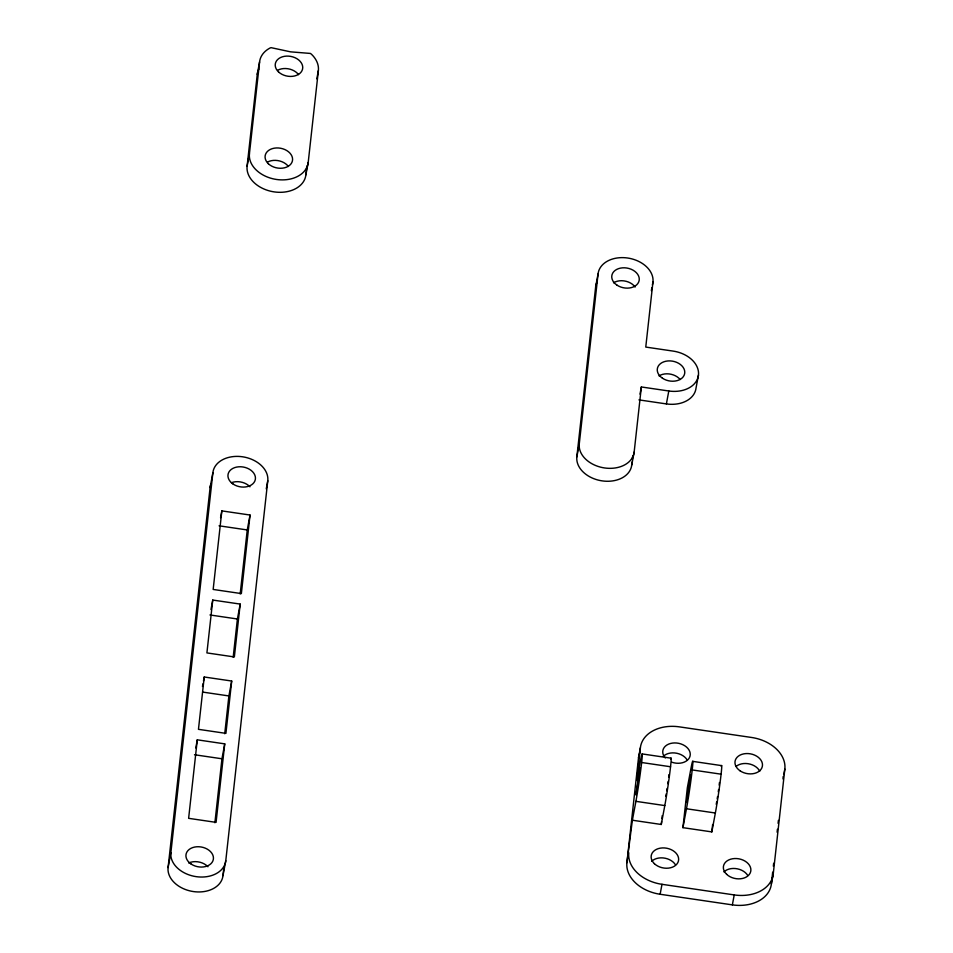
<?xml version="1.0" encoding="UTF-8"?>
<svg xmlns="http://www.w3.org/2000/svg" width="953" height="953" viewBox="0 0 953 953"><rect width="100%" height="100%" fill="white"/><g stroke="black" fill="none" stroke-linecap="round" stroke-linejoin="round"><path stroke-width="1.43" d="M668.661 777.16L668.935 774.658M168.085 867.575L210.101 487.602L212.888 472.688A27.768 20.037 10.6 0 1 242.538 456.785A27.768 20.037 10.6 0 1 267.781 480.753L225.778 860.726L222.978 875.64A27.768 20.037 10.6 0 1 193.328 891.555A27.768 20.037 10.6 0 1 168.085 867.575L170.873 852.661L212.888 472.688M247.101 166.203L257.262 74.37L259.585 61.933A29.734 21.454 10.6 0 1 269.866 48.103L271.033 47.65L290.57 51.843L310.392 53.439L311.428 54.214A29.734 21.454 10.6 0 1 318.373 70.582L308.212 162.427L305.889 174.852A29.734 21.454 10.6 0 1 274.13 191.887A29.734 21.454 10.6 0 1 247.101 166.203L249.424 153.778L259.585 61.933M221.846 510.891L213.162 589.442L241.359 593.588L250.043 515.037L221.846 510.891L220.572 517.67M197.295 739.826L188.623 818.329L216.069 822.368L224.741 743.864L197.295 739.826L195.782 747.962M204.24 676.999L198.462 729.331L225.909 733.369L231.698 681.026L204.24 676.999L203.489 681.061M212.757 600.056L206.908 652.912L234.355 656.951L240.204 604.083L212.757 600.056L210.982 609.539M214.89 822.737L221.954 758.779L224.741 743.864M224.729 733.739L228.899 695.94L231.698 681.026M233.187 657.177L237.404 618.997L240.204 604.083M240.18 593.957L247.256 529.951L250.043 515.037M222.978 875.64L223.8 868.243M305.889 174.852L306.854 166.108M698.454 375.089A27.768 20.037 10.6 0 1 668.803 390.992L641.357 386.966L634.162 452.044L631.744 464.957A27.768 20.037 10.6 0 1 602.093 480.872A27.768 20.037 10.6 0 1 576.851 456.892L595.649 286.853L598.067 273.928A27.768 20.037 10.6 0 1 627.717 258.025A27.768 20.037 10.6 0 1 652.96 281.993L645.765 347.071L673.211 351.109A27.768 20.037 10.6 0 1 698.454 375.089L696.035 388.014A27.768 20.037 10.6 0 1 666.385 403.917L638.939 399.879M576.851 456.892L579.269 443.967L598.067 273.928M631.744 464.957L632.065 462.002M632.399 459.048L632.721 456.094M626.919 862.703L638.522 757.742L640.38 747.795A36.524 26.362 10.6 0 1 679.394 726.865L751.631 737.479A36.524 26.362 10.6 0 1 784.843 769.035L773.24 873.996L771.382 883.943A36.524 26.362 10.6 0 1 732.357 904.873L660.131 894.259A36.524 26.362 10.6 0 1 626.919 862.703L632.375 820.223L635.913 801.342A27.768 1.036 -81.6 0 0 641.643 762.507A27.768 1.036 -81.6 0 0 640.321 761.447L636.783 780.34L640.38 747.795M632.375 820.223L661.263 824.476L661.596 821.522M661.918 818.567L662.24 815.613M721.242 766.355A27.768 1.036 -81.6 0 1 720.408 779.995A27.768 1.036 -81.6 0 1 715.358 813.016L711.831 831.898L682.932 827.657L687.339 787.774L690.877 768.88A27.768 1.036 -81.6 0 1 692.212 769.941L721.099 774.181M711.831 831.898L712.641 824.512M719.158 785.153L719.455 782.52M771.382 883.943L772.68 872.114M773.336 866.194L773.669 863.239M777.1 832.195L777.422 829.241M778.077 823.321L778.41 820.366M667.803 783.7L668.124 781.4M718.276 791.836L718.598 789.501M666.743 790.764L667.1 788.453M717.192 798.84L717.561 796.553M665.742 796.446L666.218 793.885M202.465 686.482L202.977 683.777M316.825 78.861L318.373 70.582M266.256 488.889L267.781 480.753M651.352 290.617L651.888 287.746M652.424 284.864L652.96 281.993M640.011 394.137L641.357 386.966M666.385 403.917L668.803 390.992M661.263 824.476L664.801 805.583A27.768 1.036 -81.6 0 0 669.852 772.561A27.768 1.036 -81.6 0 0 670.686 758.922M660.131 894.259L661.99 884.313A36.524 26.362 10.6 0 1 628.777 852.768M682.932 827.657L686.47 808.763A27.768 1.036 -81.6 0 0 692.212 769.941M716.227 804.296L716.68 801.866M732.357 904.873L734.227 894.927A36.524 26.362 10.6 0 0 773.24 873.996M783.783 774.718L784.843 769.035M219.059 525.806L247.256 529.951M209.958 614.959L237.404 618.997M642.167 753.93L671.067 758.183M692.736 761.364L721.624 765.616M202.906 692.116L228.899 695.94M641.643 762.507L670.543 766.748M635.913 801.342L664.801 805.583M686.47 808.763L715.358 813.016M194.507 754.74L221.954 758.779M661.99 884.313L734.227 894.927M257.262 74.37A29.734 21.454 10.6 0 1 258.871 68.985M277.728 70.212A13.878 10.018 10.6 0 1 298.527 74.62M267.567 162.046A13.878 10.018 10.6 0 1 288.378 166.465M308.212 162.427A29.734 21.454 10.6 0 1 276.465 179.462A29.734 21.454 10.6 0 1 249.424 153.778M188.67 862.977A13.878 10.018 10.6 0 1 207.933 866.742M225.778 860.726A27.768 20.037 10.6 0 1 196.115 876.641A27.768 20.037 10.6 0 1 170.873 852.661M210.101 487.602A27.768 20.037 10.6 0 1 211.054 483.779M231.424 482.694A13.878 10.018 10.6 0 1 249.948 486.78M613.506 282.791A13.878 10.018 10.6 0 1 635.115 287.02M634.162 452.044A27.768 20.037 10.6 0 1 604.512 467.947A27.768 20.037 10.6 0 1 579.269 443.967M659 375.887A13.878 10.018 10.6 0 1 680.144 379.508M595.649 286.853A27.768 20.037 10.6 0 1 597.15 281.826M651.697 861.286A13.878 10.018 10.6 0 1 675.463 864.776M736.192 766.343A13.878 10.018 10.6 0 1 759.732 771.203M665.277 757.969A13.878 10.018 10.6 0 1 672.449 743.09A13.878 10.018 10.6 0 1 690.258 754.538A13.878 10.018 10.6 0 1 671.877 762.221M663.3 756.313A13.878 10.018 10.6 0 1 687.077 759.815M723.923 871.9A13.878 10.018 10.6 0 1 747.7 875.39M638.522 757.742A36.524 26.362 10.6 0 1 639.999 752.191M783.104 776.659A36.524 26.362 10.6 0 1 782.985 778.97M686.625 801.294L686.72 802.497L690.639 775.146L686.625 801.294M636.187 792.372L636.044 795.028L640.178 767.761L636.187 792.372M268.341 163.725A13.878 10.018 10.6 0 0 291.797 162.629A13.878 10.018 10.6 0 0 276.334 147.953A13.878 10.018 10.6 0 0 268.341 163.725M278.49 71.88A13.878 10.018 10.6 0 0 301.946 70.784A13.878 10.018 10.6 0 0 286.484 56.108A13.878 10.018 10.6 0 0 278.49 71.88M191.136 864.061A13.878 10.018 10.6 0 0 213.305 859.558A13.878 10.018 10.6 0 0 194.603 847.062A13.878 10.018 10.6 0 0 191.136 864.061M233.151 484.088A13.878 10.018 10.6 0 0 255.309 479.585A13.878 10.018 10.6 0 0 236.606 467.089A13.878 10.018 10.6 0 0 233.151 484.088M616.972 285.138A13.878 10.018 10.6 0 0 639.129 280.623A13.878 10.018 10.6 0 0 620.427 268.127A13.878 10.018 10.6 0 0 616.972 285.138M662.466 378.222A13.878 10.018 10.6 0 0 684.635 373.719A13.878 10.018 10.6 0 0 665.933 361.223A13.878 10.018 10.6 0 0 662.466 378.222M726.639 874.318A13.878 10.018 10.6 0 0 750.094 873.222A13.878 10.018 10.6 0 0 734.632 858.534A13.878 10.018 10.6 0 0 726.639 874.318M740.028 770.786A13.878 10.018 10.6 0 0 762.317 766.534A13.878 10.018 10.6 0 0 743.828 753.847A13.878 10.018 10.6 0 0 740.028 770.786M654.401 863.692A13.878 10.018 10.6 0 0 677.857 862.596A13.878 10.018 10.6 0 0 662.406 847.92A13.878 10.018 10.6 0 0 654.401 863.692"/></g></svg>
